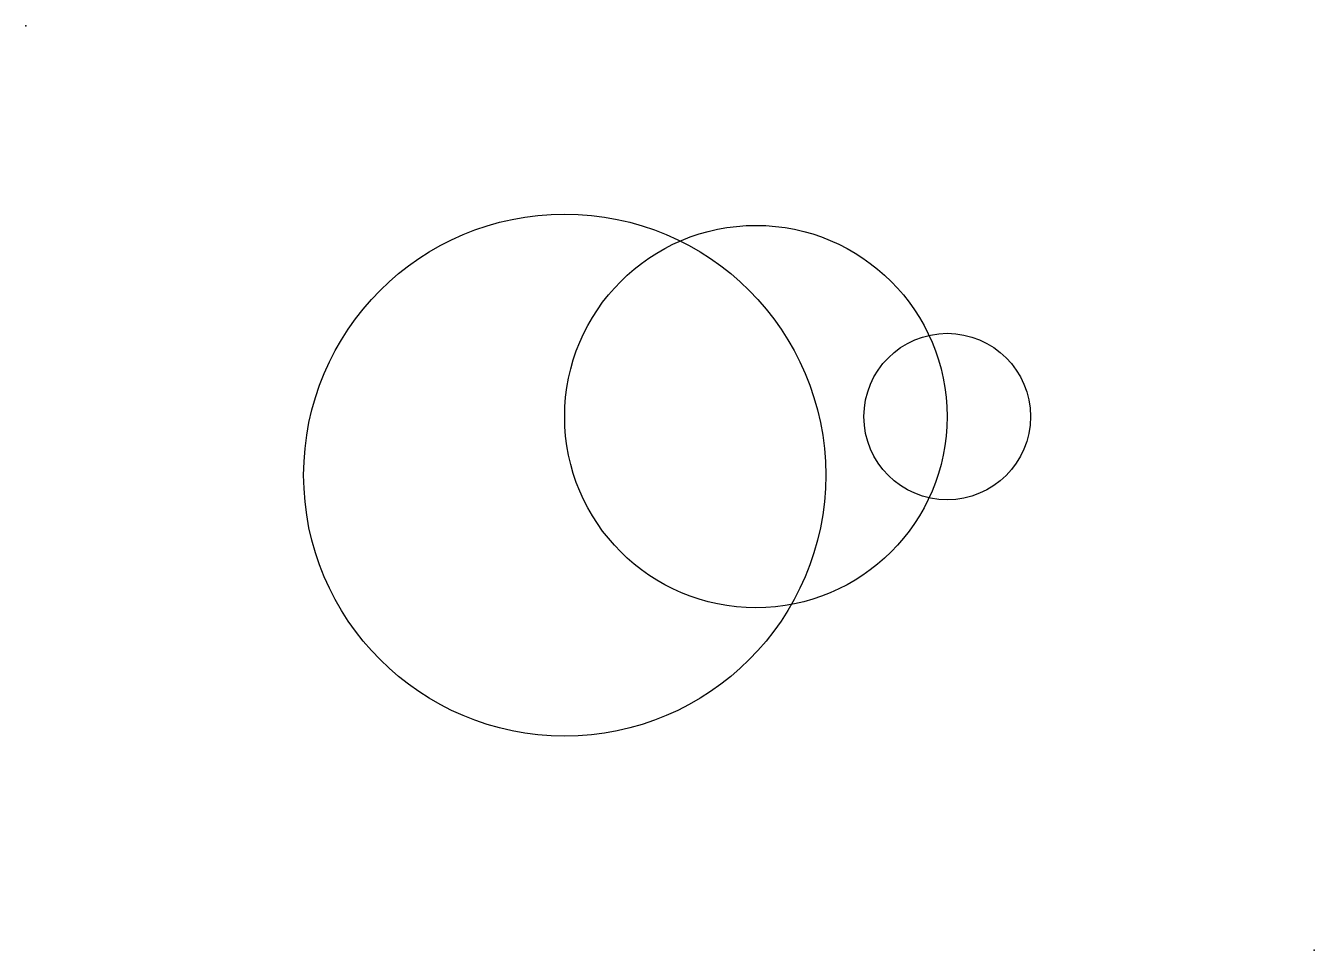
# Model space of a CAD drawing. Extents: x 1000 to 15345, y 1000 to 11292.
import ezdxf

# ---------------------------------------------------------------- set-up
doc = ezdxf.new("R2010")
doc.units = 0
doc.header["$LTSCALE"] = 1000
doc.header["$MEASUREMENT"] = 0

msp = doc.modelspace()

# ---------------------------------------------------------------- linework, layer by layer
for centre, radius in [((7000, 6290), 2906), ((9129, 6941), 2129), ((11259, 6941), 927)]:
    msp.add_circle(centre, radius)
for p in [(1000, 11292), (15345, 1000)]:
    msp.add_point(p)

doc.saveas('drawing.dxf')
